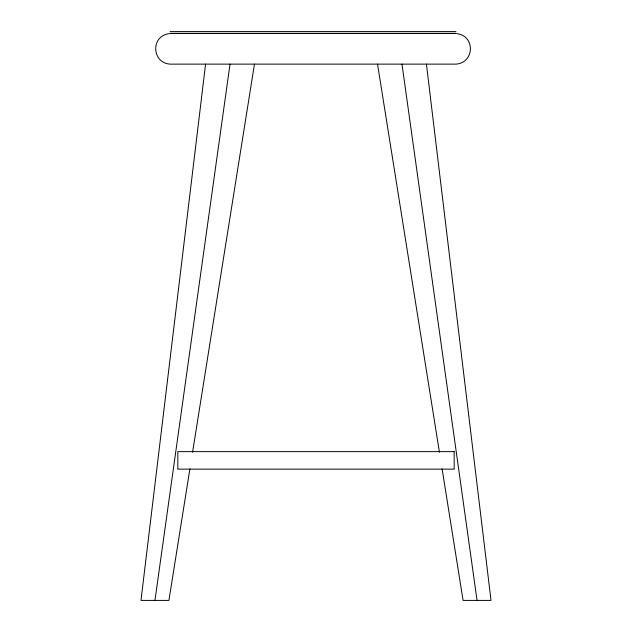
<?xml version="1.0" encoding="UTF-8"?>
<svg xmlns="http://www.w3.org/2000/svg" width="632" height="632" viewBox="0 0 632 632"><rect width="100%" height="100%" fill="white"/><g stroke="black" fill="none" stroke-linecap="round" stroke-linejoin="round"><path stroke-width="0.95" d="M205.582 64.132L140.983 600.4L168.918 600.4L189.916 468.77M154.951 600.4L230.024 64.132M192.562 452.196L254.467 64.132M169.147 33.662C150.582 35.977 151.601 62.86 170.119 64.132L455.964 64.132C474.482 62.86 475.509 35.977 456.936 33.662M170.119 31.6L455.964 31.6M170.119 33.354L455.964 33.354M170.119 33.504L455.964 33.504M377.533 64.132L439.438 452.196M442.084 468.77L463.082 600.4L491.017 600.4L426.418 64.132M401.976 64.132L477.049 600.4M454.171 451.635L177.829 451.635L177.829 469.142L454.171 469.142L454.171 451.635"/></g></svg>
